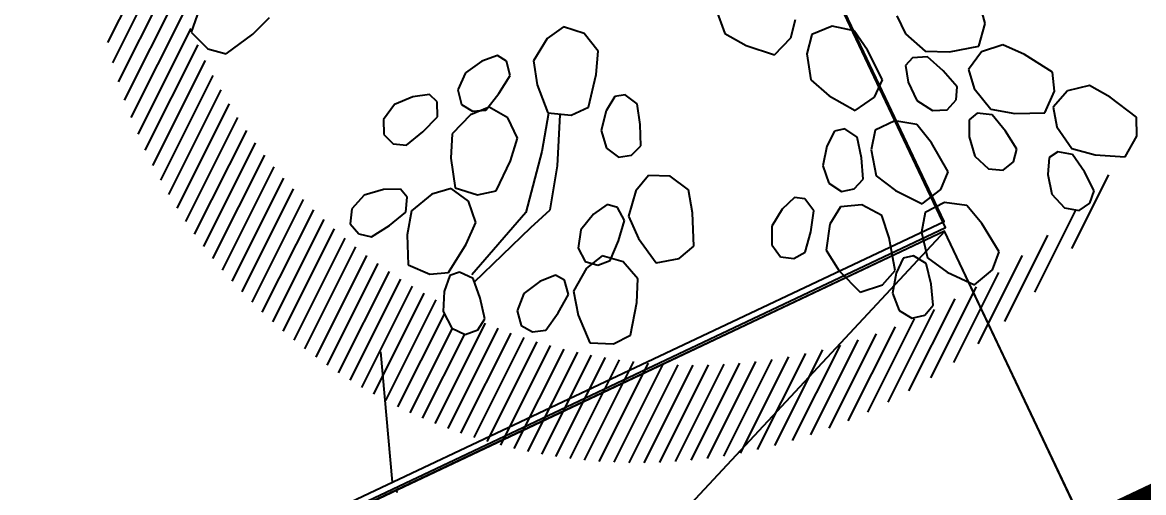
# Model space of a CAD drawing. Extents: x -809667 to 586099, y 3084146 to 3634412.
# Drawn here: x 381290.226 to 381291.748, y 3084300.04 to 3084300.678 of the extents above; entities that cross this region are included whole.
import ezdxf
from ezdxf.enums import TextEntityAlignment as Align

# ---------------------------------------------------------------- set-up
doc = ezdxf.new("R2010")
doc.units = 0
doc.header["$LTSCALE"] = 0.5
doc.header["$PDSIZE"] = 0.2
doc.layers.get('0').update_dxf_attribs({"linetype": 'CONTINUOUS'})
doc.layers.add('EQUIP-箱柜', color=3, linetype='CONTINUOUS')
doc.layers.add('文字', color=7, linetype='CONTINUOUS')
doc.styles.add('_TEL_ATTDEF', font='GBENOR', dxfattribs={"width": 0.8, "height": 3, "bigfont": 'GBCBIG'})
doc.styles.add('_TEL_DIM', font='SIMPLEX', dxfattribs={"width": 0.8, "height": 3.5, "bigfont": 'HZTXT'})

# ---------------------------------------------------------------- blocks, each defined once
blk = doc.blocks.new('紫薇')
at = {"color": 0}
for p, q in [((575.3645857281517, -32.55940551430103), (497.0361863462022, 45.76899386761943)), ((576.7092722457892, -51.58176156165428), (516.8145188866038, 8.312991797545692)), ((577.2686750931607, -87.49650346831186), (499.9973301359278, -10.22515851107892)), ((577.3166555049538, -69.86681435041828), (511.505070714702, -4.055229560181033)), ((482.9755818918347, -25.96618354227394), (499.8950483454391, -47.70531434100121)), ((576.6309971970768, -104.5364951019001), (499.6405828895367, -27.54608079436002)), ((499.8950483454391, -47.70531434100121), (490.2267829682678, -67.02898714784533)), ((575.4571837442636, -121.040351178759), (498.722821844116, -44.30598927859683)), ((446.7195765087381, -67.02898714784533), (427.3830375801772, -57.3671492645517)), ((573.7915732748224, -137.0524102390045), (497.2925952241494, -60.55343218831695)), ((475.7243808154017, -76.69082207139581), (446.7195765087381, -67.02898714784533)), ((490.2267829682678, -67.02898714784533), (475.7243808154017, -76.69082207139581)), ((571.6713295081863, -152.6098360019969), (495.3903584401414, -76.32886493392289)), ((569.1279341203626, -167.7441101438599), (493.0502117612632, -91.66638778476045)), ((566.1882977040659, -182.4821432572498), (490.301180745475, -106.5950262986589)), ((562.8756018829445, -196.8471169657423), (487.1681784447283, -121.1396935275407)), ((559.2099479891767, -210.8591326016758), (483.6727409727318, -135.3219255852164)), ((157.9827132597566, -162.420142008923), (174.1068943282589, -150.7246730560437)), ((174.1068943282589, -150.7246730560437), (191.7258388930932, -156.0492496741936)), ((555.2088638697751, -224.5357180119026), (479.8335983551515, -149.160452497279)), ((151.1164399990812, -181.8839141232893), (157.9827132597566, -162.420142008923)), ((191.7258388930932, -156.0492496741936), (210.2416475722566, -171.5858579063788)), ((233.6381621640176, -164.0577108608559), (239.8486699396744, -156.6563159069046)), ((234.8339734524488, -177.6737492745742), (233.6381621640176, -164.0577108608559)), ((239.8486699396744, -156.6563159069046), (255.3170804893598, -157.0232237568125)), ((255.3170804893598, -157.0232237568125), (272.9360281853005, -162.347803001292)), ((272.9360281853005, -162.347803001292), (284.3444649744779, -175.0737745715305)), ((550.8877048440481, -237.8922285158478), (475.6671234814567, -162.6716471532709)), ((210.2416475722566, -171.5858579063788), (213.886951345019, -193.5635774983093)), ((305.7641848940402, -179.4513347791508), (310.2542634671554, -170.896204826422)), ((310.2542634671554, -170.896204826422), (325.4453736450523, -167.9574095169082)), ((325.4453736450523, -167.9574095169082), (343.7943800603971, -169.4039314175025)), ((343.7943800603971, -169.4039314175025), (357.6533042835072, -179.4055813690647)), ((36.32957407273352, -179.1359558319673), (35.72698250971735, -203.299114770256)), ((159.7185785155743, -201.7145989825949), (151.1164399990812, -181.8839141232893)), ((249.6466216472909, -190.1030369112268), (234.8339734524488, -177.6737492745742)), ((284.3444649744779, -175.0737745715305), (285.5402793930843, -188.6898156115785)), ((309.8349287807941, -192.4995343061164), (305.7641848940402, -179.4513347791508)), ((357.6533042835072, -179.4055813690647), (361.7240517893806, -192.4537827959284)), ((546.259974462213, -250.9421676637139), (471.1876893734152, -175.869882574887)), ((213.886951345019, -193.5635774983093), (212.8743706801906, -221.0923412432894)), ((266.0118950838223, -200.6819714820012), (249.6466216472909, -190.1030369112268)), ((285.5402793930843, -188.6898156115785), (277.7771451501176, -197.9415587363765)), ((326.9565836908296, -201.4856720129028), (309.8349287807941, -192.4995343061164)), ((361.7240517893806, -192.4537827959284), (356.1114539159462, -203.1476945811883)), ((541.3375836406776, -263.697446371807), (466.4079564757849, -188.7678192068997)), ((35.72698250971735, -203.299114770256), (20.81691914796829, -219.852012055926)), ((175.727039902471, -227.759922764264), (159.7185785155743, -201.7145989825949)), ((249.0032895794138, -213.8999914331362), (262.2638636389747, -199.0362642845139)), ((262.2638636389747, -199.0362642845139), (280.6128664352, -200.4827842852101)), ((277.7771451501176, -197.9415587363765), (266.0118950838223, -200.6819714820012)), ((280.6128664352, -200.4827842852101), (302.0149332629517, -211.7154554696754)), ((345.2007556566969, -208.3330233665183), (326.9565836908296, -201.4856720129028)), ((356.1114539159462, -203.1476945811883), (345.2007556566969, -208.3330233665183)), ((536.1310618360003, -276.1685940967873), (461.3391058170091, -201.3766380778106)), ((-20.41389885824174, -226.0772352302447), (-29.71117579191923, -211.3384644566104)), ((246.4437521183863, -234.3800525022671), (249.0032895794138, -213.8999914331362)), ((302.0149332629517, -211.7154554696754), (310.2612618561834, -232.4110217271373)), ((530.6497304449149, -288.3649322353303), (455.991029779485, -213.7062315699295)), ((-1.337268739007413, -236.2242480656132), (-20.41389885824174, -226.0772352302447)), ((20.81691914796829, -219.852012055926), (-1.337268739007413, -236.2242480656132)), ((140.2403596164659, -227.7727896245196), (149.7554095573723, -226.0950295971707)), ((149.7554095573723, -226.0950295971707), (161.3690556827933, -236.3189999582246)), ((212.8743706801906, -221.0923412432894), (193.0470322584733, -229.6804922269657)), ((212.2640695869923, -221.6183577654883), (229.1835401272401, -253.0193264493719)), ((524.9018461206579, -300.2947174407891), (450.3724892898026, -225.7653606099193)), ((-77.41830730717629, -238.3309259591624), (-59.64736527856439, -227.8343668645248)), ((-59.64736527856439, -227.8343668645248), (-39.77782343979925, -229.2395416712388)), ((-39.77782343979925, -229.2395416712388), (-29.70350073743612, -244.6436432627961)), ((132.4041834240779, -238.9719328666106), (140.2403596164659, -227.7727896245196)), ((161.3690556827933, -236.3189999582246), (171.4433790938929, -251.723105574958)), ((193.0470322584733, -229.6804922269657), (175.727039902471, -227.759922764264)), ((219.5152706634253, -269.9275383045897), (202.5958042098209, -226.4492767089978)), ((259.0753270788118, -251.9213227825239), (246.4437521183863, -234.3800525022671)), ((310.2612618561834, -232.4110217271373), (315.1400275565684, -259.5229342048988)), ((-119.1164506264031, -237.4701747624204), (-121.3006373448297, -255.7460509976372)), ((-83.57560541760176, -259.0514599541202), (-77.41830730717629, -238.3309259591624)), ((-29.70350073743612, -244.6436432627961), (-25.50630765873939, -268.4471080685034)), ((135.7619381714612, -258.0147063201293), (132.4041834240779, -238.9719328666106)), ((359.6348598022014, -253.8309480836615), (363.1251171482727, -244.8215553322807)), ((363.1251171482727, -244.8215553322807), (377.8846126133576, -240.1778886867687)), ((377.8846126133576, -240.1778886867687), (396.2792423060164, -239.5328611629084)), ((396.2792423060164, -239.5328611629084), (411.1836108416319, -247.8972249133512)), ((518.8947198786773, -311.9652607284952), (444.4912441209308, -237.5617849707487)), ((-193.5838330537081, -269.8331035552546), (-194.7000264683738, -252.442737412639)), ((-121.3006373448297, -255.7460509976372), (-133.3859731527045, -276.6784666432068)), ((171.4433790938929, -251.723105574958), (172.0026518553495, -268.8049671938643)), ((229.1835401272401, -253.0193264493719), (260.6054128212854, -301.3285040268674)), ((280.2677272511646, -273.9556573973969), (259.0753270788118, -251.9213227825239)), ((365.1599903572351, -266.3329238900915), (359.6348598022014, -253.8309480836615)), ((411.1836108416319, -247.8972249133512), (416.7087452076375, -260.3992021949962)), ((512.6348165193631, -323.3830268988095), (438.354161441719, -249.1023718211509)), ((-88.05402394663543, -289.2933761356398), (-83.57560541760176, -259.0514599541202)), ((141.4984568813816, -276.6380353560671), (135.7619381714612, -258.0147063201293)), ((315.1400275565684, -259.5229342048988), (297.5990451974794, -272.1401297757402)), ((307.3584118131548, -275.0250531928614), (318.8466258719563, -258.7525565521792)), ((318.8466258719563, -258.7525565521792), (337.2412517536432, -258.1075275531039)), ((337.2412517536432, -258.1075275531039), (359.7797318026423, -266.8389812400565)), ((359.7797318026423, -266.8389812400565), (370.3212816640735, -286.4650894766673)), ((383.190775920637, -273.3180874297395), (365.1599903572351, -266.3329238900915)), ((416.7087452076375, -260.3992021949962), (412.3459237916395, -271.6609424436465)), ((506.1278378920397, -334.5537178011728), (431.9673065930256, -260.3931865021586)), ((-181.6831741966307, -287.8679033862427), (-193.5838330537081, -269.8331035552546)), ((-133.3859731527045, -276.6784666432068), (-154.3968014419079, -284.0847810180858)), ((-25.50630765873939, -268.4471080685034), (-36.84084880165756, -287.626174130477)), ((152.2726646745577, -282.1013143667951), (141.4984568813816, -276.6380353560671)), ((172.0026518553495, -268.8049671938643), (164.1664763716981, -280.0041144611314)), ((238.8518095919862, -306.1594229685143), (219.5152706634253, -269.9275383045897)), ((297.5990451974794, -272.1401297757402), (280.2677272511646, -273.9556573973969)), ((307.1394407544285, -295.6632746541873), (307.3584118131548, -275.0250531928614)), ((402.0941228121519, -278.050899236463), (383.190775920637, -273.3180874297395)), ((412.3459237916395, -271.6609424436465), (402.0941228121519, -278.050899236463)), ((499.3787927625235, -345.4823422012851), (425.3360191998363, -271.4395686385978)), ((-154.3968014419079, -284.0847810180858), (-181.6831741966307, -287.8679033862427)), ((-143.3794609801844, -298.8186112856492), (-133.7111915163696, -282.0726773524657)), ((-133.7111915163696, -282.0726773524657), (-120.5096617722884, -278.5306328674778)), ((-120.5096617722884, -278.5306328674778), (-112.1422672811896, -283.3615503301844)), ((-112.1422672811896, -283.3615503301844), (-109.8175396732986, -298.6586738443002)), ((-36.84084880165756, -287.626174130477), (-55.31167883891612, -308.0635563181713)), ((164.1664763716981, -280.0041144611314), (152.2726646745577, -282.1013143667951)), ((370.3212816640735, -286.4650894766673), (378.2451344374567, -312.8482414903119)), ((492.39205546421, -356.1732744326582), (418.4649770643446, -282.2461960327928)), ((-218.9091561418027, -308.1430281596258), (-203.0183495832607, -293.4891851162538)), ((-203.0183495832607, -293.4891851162538), (-182.3790930695832, -293.5614620922133)), ((-182.3790930695832, -293.5614620922133), (-166.0253536514938, -304.9337273100391)), ((-76.02065830025822, -301.8976941863075), (-88.05402394663543, -289.2933761356398)), ((321.6799679026008, -311.6578337075189), (307.1394407544285, -295.6632746541873)), ((485.1714150616608, -366.6303035597666), (411.3582497761963, -292.8171382743167)), ((-238.2283740844578, -331.8368574203923), (-218.9091561418027, -308.1430281596258)), ((-166.0253536514938, -304.9337273100391), (-165.2495990097523, -323.3233039369807)), ((-150.9558778554201, -316.7722721556202), (-143.3794609801844, -298.8186112856492)), ((-109.8175396732986, -298.6586738443002), (-112.0017284341156, -316.9345536185429)), ((-55.31167883891612, -308.0635563181713), (-76.02065830025822, -301.8976941863075)), ((124.5137379961088, -311.705375877209), (143.1629116302356, -304.7066951496527)), ((143.1629116302356, -304.7066951496527), (158.7379153575748, -314.5147317824885)), ((260.6054128212854, -315.8212578920648), (238.8518095919862, -306.1594229685143)), ((260.6054128212854, -301.3285040268674), (325.8662225101143, -339.9758466808125)), ((477.7201164016733, -376.8566744294367), (404.0193435769033, -303.1559016046522)), ((-146.2140839025378, -327.88291395735), (-150.9558778554201, -316.7722721556202)), ((-112.0017284341156, -316.9345536185429), (-122.5533096427098, -330.3795123910531)), ((112.7298211855814, -328.650092988275), (124.5137379961088, -311.705375877209)), ((158.7379153575748, -314.5147317824885), (172.468421808444, -334.4068045513704)), ((179.6617410955951, -323.5677053211257), (187.6132753528655, -318.0791575117037)), ((187.6132753528655, -318.0791575117037), (202.4300616737455, -322.5366444056854)), ((325.8662225101143, -347.2222236143425), (260.6054128212854, -315.8212578920648)), ((345.235885091126, -331.1449702931568), (321.6799679026008, -311.6578337075189)), ((378.2451344374567, -312.8482414903119), (362.2492297049612, -327.3744494589046)), ((470.0408941467758, -386.8551217042259), (396.4512387024879, -313.265466259938)), ((-165.2495990097523, -323.3233039369807), (-173.820637287572, -345.9232744956389)), ((-135.7548414301127, -333.9215604150668), (-146.2140839025378, -327.88291395735)), ((-105.0699971402064, -337.9048103699461), (-86.76125430874527, -328.37726770062)), ((-86.76125430874527, -328.37726770062), (-66.99578203354031, -330.8469468047842)), ((-49.45176932401955, -331.7935137832537), (-41.02575772814453, -321.0311350813136)), ((-41.02575772814453, -321.0311350813136), (-31.43436845950782, -319.8665295755491)), ((-31.43436845950782, -319.8665295755491), (-20.3862531799823, -330.6991421440616)), ((115.7626905813813, -350.0523020392284), (112.7298211855814, -328.650092988275)), ((177.2024051249027, -337.0130812292919), (179.6617410955951, -323.5677053211257)), ((202.4300616737455, -322.5366444056854), (218.0050677228719, -332.344684404321)), ((362.2492297049612, -327.3744494589046), (345.235885091126, -331.1449702931568)), ((462.1360006612376, -396.6278977483162), (388.6564201788278, -323.1483172659064)), ((-234.3370241736993, -348.8229728722945), (-238.2283740844578, -331.8368574203923)), ((-122.5533096427098, -330.3795123910531), (-135.7548414301127, -333.9215604150668)), ((-112.3306271387264, -358.2649700222537), (-105.0699971402064, -337.9048103699461)), ((-66.99578203354031, -330.8469468047842), (-57.76282302942127, -346.7695970805362)), ((-47.1210071137175, -350.989067572169), (-49.45176932401955, -331.7935137832537)), ((-20.3862531799823, -330.6991421440616), (-11.15329368319362, -346.6217964747921)), ((172.468421808444, -334.4068045513704), (170.1524739526212, -356.5640783803537)), ((188.1868112143129, -352.9267407888547), (177.2024051249027, -337.0130812292919)), ((218.0050677228719, -332.344684404321), (225.628537193872, -347.6412688465789)), ((325.6521502193063, -343.4576676944271), (335.552021574229, -334.0332836890593)), ((335.552021574229, -334.0332836890593), (345.2108534248546, -334.2741599166766)), ((345.2108534248546, -334.2741599166766), (354.5683895461261, -346.5966135719791)), ((454.0072284353373, -406.1767950520734), (380.6369028402842, -332.8064694570494)), ((-219.6974903820083, -364.715226852335), (-234.3370241736993, -348.8229728722945)), ((-173.820637287572, -345.9232744956389), (-193.3713244935498, -356.6040529208258)), ((-173.2763519091532, -351.2998002870008), (-160.8139624008909, -345.6859500510618)), ((-160.8139624008909, -345.6859500510618), (-151.7799898134544, -349.1120839333162)), ((-151.7799898134544, -349.1120839333162), (-147.0315356412902, -363.8382011828944)), ((-57.76282302942127, -346.7695970805362), (-54.84937051311135, -370.7640372877941)), ((-11.15329368319362, -346.6217964747921), (-11.51172394677997, -363.7090522563085)), ((225.628537193872, -347.6412688465789), (223.1692035449669, -361.0866481186822)), ((325.1700769281015, -362.7881964789703), (325.6521502193063, -343.4576676944271)), ((354.5683895461261, -346.5966135719791), (361.3907000692561, -363.6914824256673)), ((445.6559275829932, -415.5031637294451), (372.3942511779605, -342.2414873244124)), ((-280.9983753636479, -369.9802182381973), (-266.4136768653989, -354.02592669148)), ((-266.4136768653989, -354.02592669148), (-245.8432903187349, -352.3397088209167)), ((-245.8432903187349, -352.3397088209167), (-228.5802106168121, -362.2774796141312)), ((-193.3713244935498, -356.6040529208258), (-219.6974903820083, -364.715226852335)), ((-180.133183112368, -369.3797782612965), (-173.2763519091532, -351.2998002870008)), ((-118.425873584114, -388.2229021554813), (-112.3306271387264, -358.2649700222537)), ((-42.39239587448537, -369.8934656595811), (-47.1210071137175, -350.989067572169)), ((124.287763136439, -379.4113358249888), (115.7626905813813, -350.0523020392284)), ((170.1524739526212, -356.5640783803537), (161.8728724727407, -382.8377601234242)), ((201.1591003732756, -367.4682587729767), (188.1868112143129, -352.9267407888547)), ((437.0830188179098, -424.607924493961), (363.9295944827027, -351.4545001587539)), ((-298.2289174264297, -395.2336961599067), (-280.9983753636479, -369.9802182381973)), ((-228.5802106168121, -362.2774796141312), (-226.2406912427396, -380.5341214975342)), ((-184.7315176418051, -388.3162866747007), (-180.133183112368, -369.3797782612965)), ((-147.0315356412902, -363.8382011828944), (-146.2557824477553, -382.2277816301212)), ((-31.92697090096772, -375.9271918078884), (-42.39239587448537, -369.8934656595811)), ((-11.51172394677997, -363.7090522563085), (-19.93773504998535, -374.4714350150898)), ((14.04728230461478, -370.3455958133563), (22.69620225485414, -366.0389454001561)), ((22.69620225485414, -366.0389454001561), (36.73201900720596, -372.5506421392784)), ((190.1745437718928, -372.3846743395552), (206.7652881462127, -361.3610447077081)), ((213.229786333628, -367.9473324576393), (201.1591003732756, -367.4682587729767)), ((206.7652881462127, -361.3610447077081), (224.1507773017511, -367.4044783795252)), ((223.1692035449669, -361.0866481186822), (213.229786333628, -367.9473324576393)), ((224.1507773017511, -367.4044783795252), (242.0131191620603, -383.6881545530632)), ((246.5770736159757, -371.5061910720542), (253.0862097134814, -364.3660089066252)), ((253.0862097134814, -364.3660089066252), (268.5265152314678, -365.3676634514704)), ((268.5265152314678, -365.3676634514704), (285.9120074072853, -371.4110998762771)), ((327.1027139211074, -382.1789402896538), (325.1700769281015, -362.7881964789703)), ((361.3907000692561, -363.6914824256673), (358.554178844206, -380.5454709669575)), ((428.2890022028587, -433.4915774086257), (360.9726815871982, -366.1752567929507)), ((-54.84937051311135, -370.7640372877941), (-67.19703907519579, -389.3070542765781)), ((-19.93773504998535, -374.4714350150898), (-31.92697090096772, -375.9271918078884)), ((9.707876415923238, -383.3069238020107), (14.04728230461478, -370.3455958133563)), ((36.73201900720596, -372.5506421392784), (50.76036661211401, -384.4663429362699)), ((140.4776007989421, -385.8580310055986), (124.287763136439, -379.4113358249888)), ((182.5149738332257, -391.550141246058), (190.1745437718928, -372.3846743395552)), ((247.21286985185, -385.1598436916247), (246.5770736159757, -371.5061910720542)), ((285.9120074072853, -371.4110998762771), (296.7883604662493, -384.5947157135233)), ((-226.2406912427396, -380.5341214975342), (-232.8553095096722, -403.7820932725444)), ((-178.2688563931733, -398.5224113417789), (-184.7315176418051, -388.3162866747007)), ((-146.2557824477553, -382.2277816301212), (-154.5140003934503, -397.1912243748084)), ((-107.0864129047841, -401.4549599615857), (-118.425873584114, -388.2229021554813)), ((-67.19703907519579, -389.3070542765781), (-86.73825081530958, -408.723521429114)), ((-34.02972251456231, -391.8526138523594), (-14.57711978442967, -387.5666534928605)), ((-14.57711978442967, -387.5666534928605), (-0.5487740011885762, -399.4823506334797)), ((18.3269134843722, -400.6162836337462), (9.707876415923238, -383.3069238020107)), ((50.76036661211401, -384.4663429362699), (56.13979244418442, -400.6886904882267)), ((161.8728724727407, -382.8377601234242), (140.4776007989421, -385.8580310055986)), ((242.0131191620603, -383.6881545530632), (244.7530536232516, -405.7970024896786)), ((261.5027445480227, -398.1867857305333), (247.21286985185, -385.1598436916247)), ((296.7883604662493, -384.5947157135233), (297.4241597214714, -398.2483710860834)), ((336.5807683132589, -389.6687637893483), (327.1027139211074, -382.1789402896538)), ((400.5790677390905, -458.8146515338449), (327.8587610472168, -386.0943448419857)), ((348.6543073877692, -389.9698590571061), (336.5807683132589, -389.6687637893483)), ((358.554178844206, -380.5454709669575), (348.6543073877692, -389.9698590571061)), ((410.0375668035704, -450.5954810686235), (349.0424471197475, -389.6003613848297)), ((419.2739618682826, -442.1542066037073), (358.0987659692764, -380.979010704672)), ((-292.904687573202, -411.8265650728717), (-298.2289174264297, -395.2336961599067)), ((-166.9763913508505, -402.8050784310326), (-178.2688563931733, -398.5224113417789)), ((-154.5140003934503, -397.1912243748084), (-166.9763913508505, -402.8050784310326)), ((-48.09542397037148, -406.9569236980751), (-34.02972251456231, -391.8526138523594)), ((-0.5487740011885762, -399.4823506334797), (10.22502142284065, -421.1190485926345)), ((29.10818070638925, -416.8489762125537), (18.3269134843722, -400.6162836337462)), ((56.13979244418442, -400.6886904882267), (51.80038837715983, -413.6500221369788)), ((190.2957104369998, -411.7172676390037), (182.5149738332257, -391.550141246058)), ((277.4199017453939, -409.4286778336391), (261.5027445480227, -398.1867857305333)), ((297.4241597214714, -398.2483710860834), (289.2877400983125, -407.1735982457176)), ((390.8972900503431, -466.8105433747405), (318.2863145324372, -394.1995678568201)), ((-232.8553095096722, -403.7820932725444), (-251.4250447163358, -416.0895435502753)), ((-237.1466783406213, -427.6910865018144), (-231.8549832804129, -409.0927075101063)), ((-231.8549832804129, -409.0927075101063), (-219.9161334307864, -402.4376093903556)), ((-219.9161334307864, -402.4376093903556), (-210.6231328416616, -405.0816960250959)), ((-210.6231328416616, -405.0816960250959), (-204.6374408258125, -419.3497665813193)), ((-86.73825081530958, -408.723521429114), (-107.0864129047841, -401.4549599615857)), ((-48.12530950270593, -428.5729352617636), (-48.09542397037148, -406.9569236980751)), ((244.7530536232516, -405.7970024896786), (242.61113249138, -433.2609848463908)), ((289.2877400983125, -407.1735982457176), (277.4199017453939, -409.4286778336391)), ((370.8570017446182, -482.1255941283598), (298.4674412465829, -409.7360336303245)), ((380.9906225255545, -474.581545379624), (308.4898212995759, -402.0807441536454)), ((-276.9645299585536, -426.4139247173443), (-292.904687573202, -411.8265650728717)), ((-251.4250447163358, -416.0895435502753), (-276.9645299585536, -426.4139247173443)), ((-204.6374408258125, -419.3497665813193), (-202.2979225711897, -437.6064123949036)), ((-125.0293687935919, -422.8447204297408), (-106.4571867436171, -413.8414883827791)), ((-106.4571867436171, -413.8414883827791), (-86.76990744750947, -416.8720399932936)), ((-86.76990744750947, -416.8720399932936), (-77.99331086874008, -433.050719675608)), ((10.22502142284065, -421.1190485926345), (4.793297151103616, -442.7247138088569)), ((40.98923910222948, -419.033334822394), (29.10818070638925, -416.8489762125537)), ((51.80038837715983, -413.6500221369788), (40.98923910222948, -419.033334822394)), ((205.2213833639398, -438.3978601088747), (190.2957104369998, -411.7172676390037)), ((360.4938917097461, -489.4401536231162), (288.2168722722272, -417.1631341856264)), ((-240.1151200002059, -446.9504838297144), (-237.1466783406213, -427.6910865018144)), ((-132.8658402571455, -442.9902550214902), (-125.0293687935919, -422.8447204297408)), ((-43.84567567240447, -458.8436217615381), (-48.12530950270593, -428.5729352617636)), ((339.0665375661629, -503.3681385388772), (267.0195057944948, -431.3211067671946)), ((349.8982582481694, -496.5221896912553), (277.7353273031185, -424.3592587462044)), ((-203.9847580080968, -490.6469288545486), (-257.363324243066, -437.2683626195649)), ((-202.2979225711897, -437.6064123949036), (-209.251403786242, -453.2189676435664)), ((-77.99331086874008, -433.050719675608), (-75.76312265172601, -457.1182834682986)), ((222.447923974134, -441.0278830984607), (205.2213833639398, -438.3978601088747)), ((242.61113249138, -433.2609848463908), (222.447923974134, -441.0278830984607)), ((327.9945981621422, -509.9738686645287), (256.0655590007955, -438.0448295031965)), ((-232.806504778564, -456.5689616026357), (-240.1151200002059, -446.9504838297144)), ((-139.8102337857708, -472.7628116039559), (-132.8658402571455, -442.9902550214902)), ((-72.9119310863316, -461.7089242534712), (-64.18338388390839, -451.1904200604185)), ((-64.18338388390839, -451.1904200604185), (-54.56276464555413, -450.2989384019747)), ((-54.56276464555413, -450.2989384019747), (-43.82705148681998, -461.4412366067991)), ((4.793297151103616, -442.7247138088569), (-7.125119566917419, -467.560363505967)), ((305.1104154049244, -522.4450249666115), (233.4248942236009, -450.7595037853171)), ((316.6776951024658, -516.3346351344953), (244.8690481248486, -444.5259881569073)), ((-221.1902547543868, -459.8740696934983), (-232.806504778564, -456.5689616026357)), ((-209.251403786242, -453.2189676435664), (-221.1902547543868, -459.8740696934983)), ((-159.0715131092293, -517.8825042237295), (-218.5510986783775, -458.4029186546104)), ((-75.76312265172601, -457.1182834682986), (-88.63292119465768, -475.3028011536226)), ((-71.12778036203235, -480.9629769148305), (-72.9119310863316, -461.7089242534712)), ((-28.7324788318947, -467.5189893925563), (-43.84567567240447, -458.8436217615381)), ((-43.82705148681998, -461.4412366067991), (-35.05045452993363, -477.6199203571305)), ((281.1993309747486, -533.88927959578), (209.7697709441127, -462.4597195651149)), ((293.2866129554459, -528.2988920468488), (221.7273184620135, -456.7395975533873)), ((-124.5346452996309, -534.7417025036702), (-186.9510841912415, -472.3252636120305)), ((-128.8515016920865, -486.3118674093857), (-139.8102337857708, -472.7628116039559)), ((-7.125119566917419, -467.560363505967), (-28.7324788318947, -467.5189893925563)), ((268.8407095264993, -539.2083276772173), (197.5448458859319, -467.9124640366354)), ((-94.88828550608014, -546.7103927675926), (-158.9430276184721, -482.655650655186)), ((-88.63292119465768, -475.3028011536226), (-108.7181852804497, -494.1559260813519)), ((-66.93847299274057, -499.9941548882052), (-71.12778036203235, -480.9629769148305)), ((-35.05045452993363, -477.6199203571305), (-35.89447719044983, -494.690081696026)), ((230.0421773183189, -553.4428040580242), (159.1766362249036, -482.5772629646235)), ((243.2728066280542, -548.9957638380874), (172.2583325573651, -477.9812897673983)), ((256.2018748782721, -544.2471625586622), (185.044180297642, -473.0894679780467)), ((-68.28678509622114, -555.6342236477649), (-133.474487780084, -490.4465209638875)), ((-108.7181852804497, -494.1559260813519), (-128.8515016920865, -486.3118674093857)), ((202.6231782370887, -561.3791440361238), (132.0758073026664, -490.8317731017014)), ((216.497157652484, -557.5754539218324), (145.7870230566186, -486.865319325967)), ((-43.83614006947028, -562.4071991448291), (-109.8737616783328, -496.369577535952)), ((-21.02148969411792, -567.5441799905384), (-87.73146081574669, -500.8342088689096)), ((-56.64879732672125, -506.3229419616982), (-66.93847299274057, -499.9941548882052)), ((-35.89447719044983, -494.690081696026), (-44.62302401568741, -505.2085899589583)), ((143.4667134846386, -572.933357402304), (73.6678211926046, -503.1344651102554)), ((158.8489893101796, -570.6379636981874), (88.84539865556872, -500.6343730436056)), ((173.8195271003642, -567.9308319587144), (103.6240846639266, -497.7353895222768)), ((188.4036357410077, -564.8372710697295), (118.0274207865587, -494.4610561152804)), ((0.4862773765053134, -571.3742775314895), (-66.77589345449815, -504.112106700486)), ((-44.62302401568741, -505.2085899589583), (-56.64879732672125, -506.3229419616982)), ((20.91287586145336, -574.1232064868091), (-46.81567387547693, -506.3946567498788)), ((40.42118092748569, -575.9538420231547), (-27.70990139065543, -507.8227597050136)), ((59.13333150855033, -576.9883230745327), (-9.351256386769819, -508.503735179198)), ((77.14371678652242, -577.3210388228763), (8.34423566958867, -508.5215577059425)), ((94.52706338952703, -577.0267158961797), (25.44373311291565, -507.9433856195828)), ((111.3437112318352, -576.1656942088739), (42.00192116921244, -506.8239041462366)), ((127.6431887098006, -574.7875021571526), (58.06400309555465, -505.2083165429067))]:
    blk.add_line(p, q, dxfattribs=at)
blk = doc.blocks.new('123213')
at = {"layer": '文字', "linetype": 'Continuous'}
h = blk.add_hatch(dxfattribs=at)
h.set_pattern_fill('CROSS', color=8, scale=0.5200298169371408, angle=95.03494910525421)
h.set_pattern_definition([(95.03494910525414, (381885.7317007091, 3087160.027476753), (-0.8948146622980129, 0.7499090096577075), [0.4127736671938554, -1.238321001581566]), (185.0349491052542, (381885.9191779615, 3087160.251180418), (-0.7499090096577075, -0.8948146622980129), [0.4127736671938553, -1.238321001581566])])
h.paths.add_polyline_path([(381879.9012123861, 3087159.513791254), (381885.3270816387, 3087162.077454294), (381884.3019513099, 3087164.238648989), (381878.8778916366, 3087161.675997144)])
h = blk.add_hatch(dxfattribs=at)
h.set_pattern_fill('CROSS', color=8, scale=0.5200298169371408, angle=95.03494910525421)
h.set_pattern_definition([(95.03494910525414, (381886.7572083869, 3087157.85315947), (-0.8948146622980129, 0.7499090096577075), [0.4127736671938554, -1.238321001581566]), (185.0349491052542, (381886.9446856393, 3087158.076863135), (-0.7499090096577075, -0.8948146622980129), [0.4127736671938553, -1.238321001581566])])
h.paths.add_polyline_path([(381880.9267200639, 3087157.339473971), (381886.3525893165, 3087159.903137011), (381885.3274589877, 3087162.064331706), (381879.9033993144, 3087159.501679861)])
at = {"layer": '文字', "color": 8, "linetype": 'Continuous'}
for points in [[(381879.9012123861, 3087159.513791254), (381885.3270816387, 3087162.077454294), (381884.3019513099, 3087164.238648989), (381878.8778916366, 3087161.675997144)], [(381880.9267200639, 3087157.339473971), (381886.3525893165, 3087159.903137011), (381885.3274589877, 3087162.064331706), (381879.9033993144, 3087159.501679861)]]:
    blk.add_lwpolyline(points, close=True, dxfattribs=at)
at = {"layer": '文字', "color": 8, "linetype": 'Continuous', "flags": 128}
for points in [[(381879.9053536886, 3087159.502624453), (381885.3286363292, 3087162.069335461), (381884.3019519267, 3087164.238648518), (381878.8786692852, 3087161.671937511)], [(381880.9308613664, 3087157.32830717), (381886.354144007, 3087159.895018178), (381885.3274596045, 3087162.064331235), (381879.904176963, 3087159.497620228)]]:
    blk.add_lwpolyline(points, close=True, dxfattribs=at)
at = {"layer": '文字', "color": 8, "linetype": 'Continuous'}
blk.add_lwpolyline([(381880.9267200639, 3087157.339473971), (381885.3283939899, 3087162.064773457)], dxfattribs=at)
at = {"layer": '文字', "color": 8, "linetype": 'Continuous', "xscale": -0.00148055020779717, "yscale": 0.00148055020779717, "zscale": 0.00148055020779717, "rotation": 18.39408185160881}
blk.add_blockref('紫薇', (381884.9844488137, 3087162.634738619), dxfattribs=at)
blk = doc.blocks.new('$equip$00002708')
for p, q in [((-0.75, 0.5999999999994543), (-0.75, 0)), ((0.75, 0.5999999999994543), (-0.75, 0.5999999999994543)), ((0.75, 0), (0.75, 0.5999999999994543)), ((-0.75, 0), (0.75, 0))]:
    blk.add_line(p, q)
at = {"const_width": 0.04}
blk.add_lwpolyline([(-0.75, 0.5999999999994543), (-0.75, 0), (0.75, 0), (0.75, 0.5999999999994543), (-0.75, 0.5999999999994543), (-0.75, 0)], dxfattribs=at)
for p in [(0, 0.5999999999994543), (-0.75, 0.3000000000001819), (0.75, 0.3000000000001819), (0, 0)]:
    blk.add_point(p)
at = {"color": 7, "style": '_TEL_DIM'}
blk.add_attdef('$TEXT$', text='', height=0.4, dxfattribs=at).set_placement((1.818989403545856e-12, 0.2999999999992724), align=Align.MIDDLE_CENTER)
at = {"color": 7, "style": '_TEL_DIM', "flags": 1}
for tag in ['REMARK', 'A']:
    blk.add_attdef(tag, text='', height=0.4, dxfattribs=at).set_placement((0, 0), align=Align.MIDDLE_CENTER)

msp = doc.modelspace()

# ---------------------------------------------------------------- block references
at = {"layer": 'EQUIP-箱柜', "linetype": 'Continuous'}
ref = msp.add_blockref('$equip$00002708', (381291.9911381929, 3084299.31004158), dxfattribs=dict(at, rotation=295.3270831913837))
ref.add_attrib('$TEXT$', 'AC', dxfattribs={"layer": '0', "color": 7, "height": 0.4, "rotation": 25.32708319138374, "style": '_TEL_ATTDEF'}).set_placement((381292.2623023251, 3084299.43837713), align=Align.MIDDLE_CENTER)
at = {"layer": '文字', "color": 8}
msp.add_blockref('123213', (-593.8496636126656, -2861.669633126352), dxfattribs=at)

doc.saveas('drawing.dxf')
